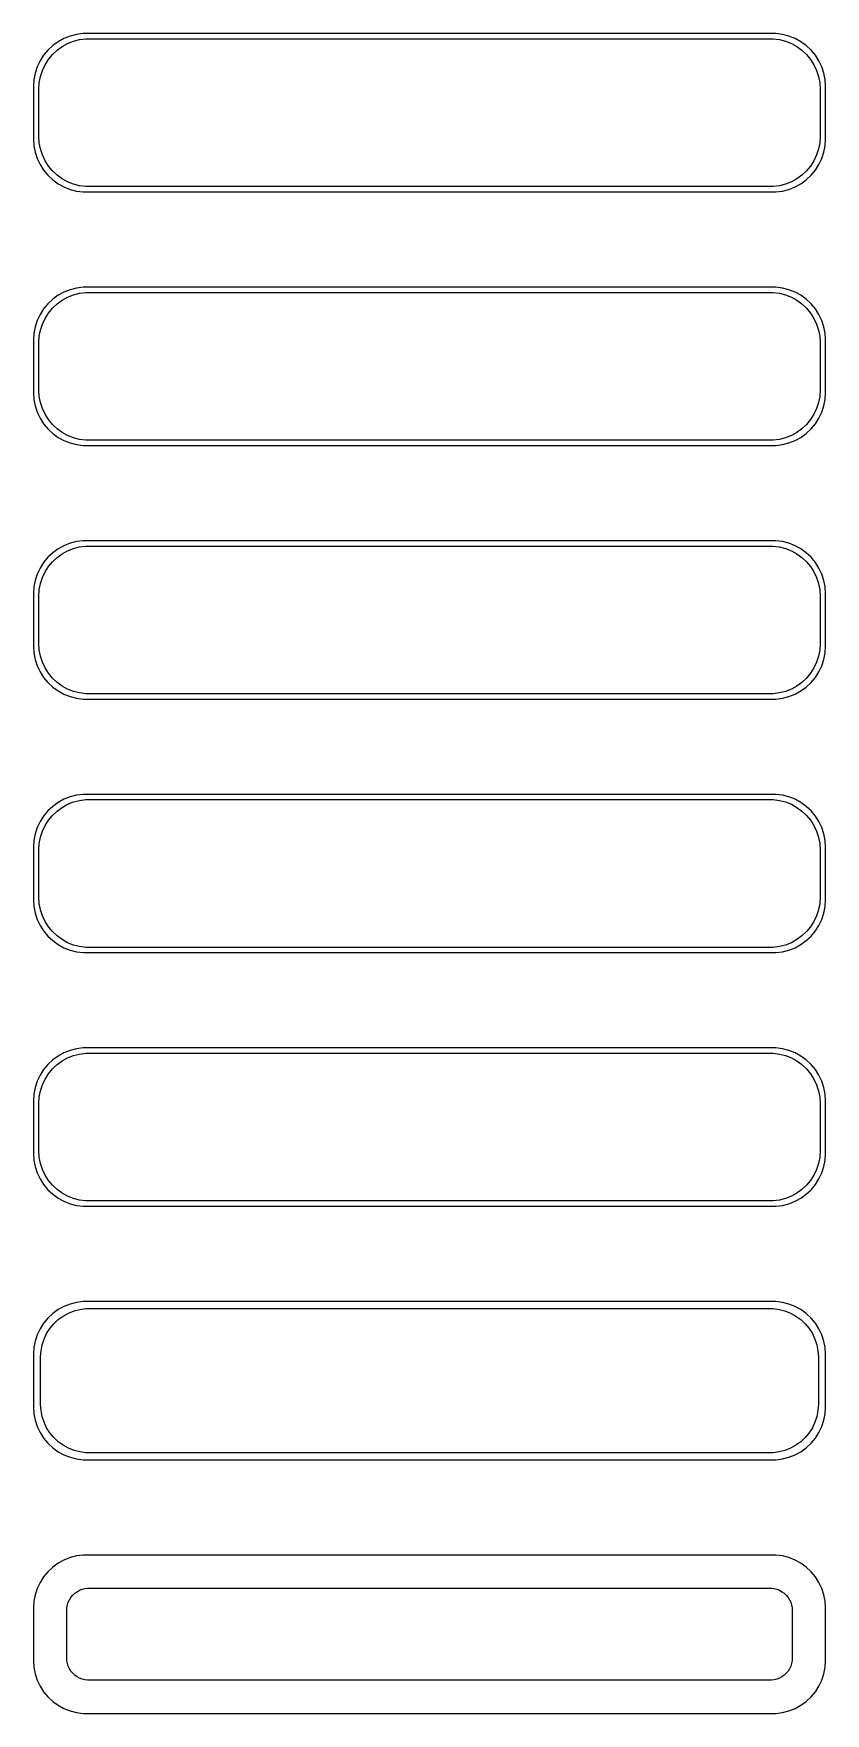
# Model space of a CAD drawing. Header units: metres. Extents: x -38 to 38, y 353 to 703.
# Drawn here: x -37.5 to 37.5, y 352.5 to 511.5 of the extents above; entities that cross this region are included whole.
import ezdxf

# ---------------------------------------------------------------- set-up
doc = ezdxf.new("R2010")
doc.units = ezdxf.units.M

msp = doc.modelspace()

# ---------------------------------------------------------------- linework, layer by layer
for p, q in [((-35.6871, 510.353), (-36.1448, 509.923)), ((-35.1791, 510.722), (-35.6871, 510.353)), ((-34.6289, 511.024), (-35.1791, 510.722)), ((-34.7952, 510.261), (-34.2724, 510.548)), ((-34.0451, 511.255), (-34.6289, 511.024)), ((-34.2724, 510.548), (-33.7178, 510.768)), ((-33.4369, 511.411), (-34.0451, 511.255)), ((-33.7178, 510.768), (-33.1401, 510.916)), ((-32.8139, 511.49), (-33.4369, 511.411)), ((-33.1401, 510.916), (-32.5482, 510.991)), ((32.8139, 511.49), (-32.8139, 511.49)), ((-32.5482, 510.991), (32.5482, 510.991)), ((32.5482, 510.991), (33.1401, 510.916)), ((33.4369, 511.411), (32.8139, 511.49)), ((33.1401, 510.916), (33.7178, 510.768)), ((34.0451, 511.255), (33.4369, 511.411)), ((33.7178, 510.768), (34.2724, 510.548)), ((34.6289, 511.024), (34.0451, 511.255)), ((34.2724, 510.548), (34.7952, 510.261)), ((35.1791, 510.722), (34.6289, 511.024)), ((35.6871, 510.353), (35.1791, 510.722)), ((36.1448, 509.923), (35.6871, 510.353)), ((-36.8815, 508.909), (-37.1489, 508.341)), ((-36.5451, 509.439), (-36.8815, 508.909)), ((-36.1448, 509.923), (-36.5451, 509.439)), ((-36.4124, 508.538), (-36.0928, 509.042)), ((-36.0928, 509.042), (-35.7126, 509.502)), ((-35.7126, 509.502), (-35.2778, 509.91)), ((-35.2778, 509.91), (-34.7952, 510.261)), ((34.7952, 510.261), (35.2778, 509.91)), ((35.2778, 509.91), (35.7126, 509.502)), ((35.7126, 509.502), (36.0928, 509.042)), ((36.0928, 509.042), (36.4124, 508.538)), ((36.5451, 509.439), (36.1448, 509.923)), ((36.8815, 508.909), (36.5451, 509.439)), ((37.1489, 508.341), (36.8815, 508.909)), ((-37.3429, 507.743), (-37.4606, 507.127)), ((-37.1489, 508.341), (-37.3429, 507.743)), ((-36.9625, 506.845), (-36.8508, 507.431)), ((-36.8508, 507.431), (-36.6664, 507.999)), ((-36.6664, 507.999), (-36.4124, 508.538)), ((36.4124, 508.538), (36.6664, 507.999)), ((36.6664, 507.999), (36.8508, 507.431)), ((36.8508, 507.431), (36.9625, 506.845)), ((37.3429, 507.743), (37.1489, 508.341)), ((37.4606, 507.127), (37.3429, 507.743)), ((-37.4606, 507.127), (-37.5, 506.5)), ((-37.5, 506.5), (-37.5, 501.5)), ((-37, 506.25), (-36.9625, 506.845)), ((-37, 501.75), (-37, 506.25)), ((36.9625, 506.845), (37, 506.25)), ((37, 506.25), (37, 501.75)), ((37.5, 506.5), (37.4606, 507.127)), ((37.5, 501.5), (37.5, 506.5)), ((-37.5, 501.5), (-37.4606, 500.873)), ((-37.4606, 500.873), (-37.3429, 500.257)), ((-36.9625, 501.155), (-37, 501.75)), ((-36.8508, 500.569), (-36.9625, 501.155)), ((36.9625, 501.155), (36.8508, 500.569)), ((37, 501.75), (36.9625, 501.155)), ((37.3429, 500.257), (37.4606, 500.873)), ((37.4606, 500.873), (37.5, 501.5)), ((-37.3429, 500.257), (-37.1489, 499.659)), ((-37.1489, 499.659), (-36.8815, 499.091)), ((-36.6664, 500.001), (-36.8508, 500.569)), ((-36.4124, 499.462), (-36.6664, 500.001)), ((-36.0928, 498.958), (-36.4124, 499.462)), ((36.4124, 499.462), (36.0928, 498.958)), ((36.6664, 500.001), (36.4124, 499.462)), ((36.8508, 500.569), (36.6664, 500.001)), ((36.8815, 499.091), (37.1489, 499.659)), ((37.1489, 499.659), (37.3429, 500.257)), ((-36.8815, 499.091), (-36.5451, 498.561)), ((-36.5451, 498.561), (-36.1448, 498.077)), ((-36.1448, 498.077), (-35.6871, 497.647)), ((-35.7126, 498.498), (-36.0928, 498.958)), ((-35.2778, 498.09), (-35.7126, 498.498)), ((-35.6871, 497.647), (-35.1791, 497.278)), ((-34.7952, 497.739), (-35.2778, 498.09)), ((-34.2724, 497.452), (-34.7952, 497.739)), ((34.7952, 497.739), (34.2724, 497.452)), ((35.2778, 498.09), (34.7952, 497.739)), ((35.1791, 497.278), (35.6871, 497.647)), ((35.7126, 498.498), (35.2778, 498.09)), ((35.6871, 497.647), (36.1448, 498.077)), ((36.0928, 498.958), (35.7126, 498.498)), ((36.1448, 498.077), (36.5451, 498.561)), ((36.5451, 498.561), (36.8815, 499.091)), ((-35.1791, 497.278), (-34.6289, 496.976)), ((-34.6289, 496.976), (-34.0451, 496.745)), ((-33.7178, 497.232), (-34.2724, 497.452)), ((-34.0451, 496.745), (-33.4369, 496.589)), ((-33.1401, 497.084), (-33.7178, 497.232)), ((-33.4369, 496.589), (-32.8139, 496.51)), ((-32.5482, 497.009), (-33.1401, 497.084)), ((-32.8139, 496.51), (32.8139, 496.51)), ((32.5482, 497.009), (-32.5482, 497.009)), ((33.1401, 497.084), (32.5482, 497.009)), ((32.8139, 496.51), (33.4369, 496.589)), ((33.7178, 497.232), (33.1401, 497.084)), ((33.4369, 496.589), (34.0451, 496.745)), ((34.2724, 497.452), (33.7178, 497.232)), ((34.0451, 496.745), (34.6289, 496.976)), ((34.6289, 496.976), (35.1791, 497.278)), ((-35.1791, 486.722), (-35.6871, 486.353)), ((-34.6289, 487.024), (-35.1791, 486.722)), ((-34.7952, 486.261), (-34.2724, 486.548)), ((-34.0451, 487.255), (-34.6289, 487.024)), ((-34.2724, 486.548), (-33.7178, 486.768)), ((-33.4369, 487.411), (-34.0451, 487.255)), ((-33.7178, 486.768), (-33.1401, 486.916)), ((-32.8139, 487.49), (-33.4369, 487.411)), ((-33.1401, 486.916), (-32.5482, 486.991)), ((32.8139, 487.49), (-32.8139, 487.49)), ((-32.5482, 486.991), (32.5482, 486.991)), ((32.5482, 486.991), (33.1401, 486.916)), ((33.4369, 487.411), (32.8139, 487.49)), ((33.1401, 486.916), (33.7178, 486.768)), ((34.0451, 487.255), (33.4369, 487.411)), ((33.7178, 486.768), (34.2724, 486.548)), ((34.6289, 487.024), (34.0451, 487.255)), ((34.2724, 486.548), (34.7952, 486.261)), ((35.1791, 486.722), (34.6289, 487.024)), ((35.6871, 486.353), (35.1791, 486.722)), ((-36.8815, 484.909), (-37.1489, 484.341)), ((-36.5451, 485.439), (-36.8815, 484.909)), ((-36.1448, 485.923), (-36.5451, 485.439)), ((-36.4124, 484.538), (-36.0928, 485.042)), ((-35.6871, 486.353), (-36.1448, 485.923)), ((-36.0928, 485.042), (-35.7126, 485.502)), ((-35.7126, 485.502), (-35.2778, 485.91)), ((-35.2778, 485.91), (-34.7952, 486.261)), ((34.7952, 486.261), (35.2778, 485.91)), ((35.2778, 485.91), (35.7126, 485.502)), ((36.1448, 485.923), (35.6871, 486.353)), ((35.7126, 485.502), (36.0928, 485.042)), ((36.0928, 485.042), (36.4124, 484.538)), ((36.5451, 485.439), (36.1448, 485.923)), ((36.8815, 484.909), (36.5451, 485.439)), ((37.1489, 484.341), (36.8815, 484.909)), ((-37.3429, 483.743), (-37.4606, 483.127)), ((-37.1489, 484.341), (-37.3429, 483.743)), ((-36.9625, 482.845), (-36.8508, 483.431)), ((-36.8508, 483.431), (-36.6664, 483.999)), ((-36.6664, 483.999), (-36.4124, 484.538)), ((36.4124, 484.538), (36.6664, 483.999)), ((36.6664, 483.999), (36.8508, 483.431)), ((36.8508, 483.431), (36.9625, 482.845)), ((37.3429, 483.743), (37.1489, 484.341)), ((37.4606, 483.127), (37.3429, 483.743)), ((-37.4606, 483.127), (-37.5, 482.5)), ((-37.5, 482.5), (-37.5, 477.5)), ((-37, 482.25), (-36.9625, 482.845)), ((-37, 477.75), (-37, 482.25)), ((36.9625, 482.845), (37, 482.25)), ((37, 482.25), (37, 477.75)), ((37.5, 482.5), (37.4606, 483.127)), ((37.5, 477.5), (37.5, 482.5)), ((-37.5, 477.5), (-37.4606, 476.873)), ((-36.9625, 477.155), (-37, 477.75)), ((-36.8508, 476.569), (-36.9625, 477.155)), ((36.9625, 477.155), (36.8508, 476.569)), ((37, 477.75), (36.9625, 477.155)), ((37.4606, 476.873), (37.5, 477.5)), ((-37.4606, 476.873), (-37.3429, 476.257)), ((-37.3429, 476.257), (-37.1489, 475.659)), ((-37.1489, 475.659), (-36.8815, 475.091)), ((-36.6664, 476.001), (-36.8508, 476.569)), ((-36.4124, 475.462), (-36.6664, 476.001)), ((-36.0928, 474.958), (-36.4124, 475.462)), ((36.4124, 475.462), (36.0928, 474.958)), ((36.6664, 476.001), (36.4124, 475.462)), ((36.8508, 476.569), (36.6664, 476.001)), ((36.8815, 475.091), (37.1489, 475.659)), ((37.1489, 475.659), (37.3429, 476.257)), ((37.3429, 476.257), (37.4606, 476.873)), ((-36.8815, 475.091), (-36.5451, 474.561)), ((-36.5451, 474.561), (-36.1448, 474.077)), ((-36.1448, 474.077), (-35.6871, 473.647)), ((-35.7126, 474.498), (-36.0928, 474.958)), ((-35.2778, 474.09), (-35.7126, 474.498)), ((-34.7952, 473.739), (-35.2778, 474.09)), ((35.2778, 474.09), (34.7952, 473.739)), ((35.7126, 474.498), (35.2778, 474.09)), ((35.6871, 473.647), (36.1448, 474.077)), ((36.0928, 474.958), (35.7126, 474.498)), ((36.1448, 474.077), (36.5451, 474.561)), ((36.5451, 474.561), (36.8815, 475.091)), ((-35.6871, 473.647), (-35.1791, 473.278)), ((-35.1791, 473.278), (-34.6289, 472.976)), ((-34.2724, 473.452), (-34.7952, 473.739)), ((-34.6289, 472.976), (-34.0451, 472.745)), ((-33.7178, 473.232), (-34.2724, 473.452)), ((-34.0451, 472.745), (-33.4369, 472.589)), ((-33.1401, 473.084), (-33.7178, 473.232)), ((-33.4369, 472.589), (-32.8139, 472.51)), ((-32.5482, 473.009), (-33.1401, 473.084)), ((-32.8139, 472.51), (32.8139, 472.51)), ((32.5482, 473.009), (-32.5482, 473.009)), ((33.1401, 473.084), (32.5482, 473.009)), ((32.8139, 472.51), (33.4369, 472.589)), ((33.7178, 473.232), (33.1401, 473.084)), ((33.4369, 472.589), (34.0451, 472.745)), ((34.2724, 473.452), (33.7178, 473.232)), ((34.0451, 472.745), (34.6289, 472.976)), ((34.7952, 473.739), (34.2724, 473.452)), ((34.6289, 472.976), (35.1791, 473.278)), ((35.1791, 473.278), (35.6871, 473.647)), ((-35.1791, 462.722), (-35.6871, 462.353)), ((-34.6289, 463.024), (-35.1791, 462.722)), ((-34.0451, 463.255), (-34.6289, 463.024)), ((-34.2724, 462.548), (-33.7178, 462.768)), ((-33.4369, 463.411), (-34.0451, 463.255)), ((-33.7178, 462.768), (-33.1401, 462.916)), ((-32.8139, 463.49), (-33.4369, 463.411)), ((-33.1401, 462.916), (-32.5482, 462.991)), ((32.8139, 463.49), (-32.8139, 463.49)), ((-32.5482, 462.991), (32.5482, 462.991)), ((32.5482, 462.991), (33.1401, 462.916)), ((33.4369, 463.411), (32.8139, 463.49)), ((33.1401, 462.916), (33.7178, 462.768)), ((34.0451, 463.255), (33.4369, 463.411)), ((33.7178, 462.768), (34.2724, 462.548)), ((34.6289, 463.024), (34.0451, 463.255)), ((35.1791, 462.722), (34.6289, 463.024)), ((35.6871, 462.353), (35.1791, 462.722)), ((-36.5451, 461.439), (-36.8815, 460.909)), ((-36.1448, 461.923), (-36.5451, 461.439)), ((-35.6871, 462.353), (-36.1448, 461.923)), ((-36.0928, 461.042), (-35.7126, 461.502)), ((-35.7126, 461.502), (-35.2778, 461.91)), ((-35.2778, 461.91), (-34.7952, 462.261)), ((-34.7952, 462.261), (-34.2724, 462.548)), ((34.2724, 462.548), (34.7952, 462.261)), ((34.7952, 462.261), (35.2778, 461.91)), ((35.2778, 461.91), (35.7126, 461.502)), ((36.1448, 461.923), (35.6871, 462.353)), ((35.7126, 461.502), (36.0928, 461.042)), ((36.5451, 461.439), (36.1448, 461.923)), ((36.8815, 460.909), (36.5451, 461.439)), ((-37.3429, 459.743), (-37.4606, 459.127)), ((-37.1489, 460.341), (-37.3429, 459.743)), ((-36.8815, 460.909), (-37.1489, 460.341)), ((-36.8508, 459.431), (-36.6664, 459.999)), ((-36.6664, 459.999), (-36.4124, 460.538)), ((-36.4124, 460.538), (-36.0928, 461.042)), ((36.0928, 461.042), (36.4124, 460.538)), ((36.4124, 460.538), (36.6664, 459.999)), ((36.6664, 459.999), (36.8508, 459.431)), ((37.1489, 460.341), (36.8815, 460.909)), ((37.3429, 459.743), (37.1489, 460.341)), ((37.4606, 459.127), (37.3429, 459.743)), ((-37.4606, 459.127), (-37.5, 458.5)), ((-37.5, 458.5), (-37.5, 453.5)), ((-37, 458.25), (-36.9625, 458.845)), ((-37, 453.75), (-37, 458.25)), ((-36.9625, 458.845), (-36.8508, 459.431)), ((36.8508, 459.431), (36.9625, 458.845)), ((36.9625, 458.845), (37, 458.25)), ((37, 458.25), (37, 453.75)), ((37.5, 458.5), (37.4606, 459.127)), ((37.5, 453.5), (37.5, 458.5)), ((-37.5, 453.5), (-37.4606, 452.873)), ((-36.9625, 453.155), (-37, 453.75)), ((-36.8508, 452.569), (-36.9625, 453.155)), ((36.9625, 453.155), (36.8508, 452.569)), ((37, 453.75), (36.9625, 453.155)), ((37.4606, 452.873), (37.5, 453.5)), ((-37.4606, 452.873), (-37.3429, 452.257)), ((-37.3429, 452.257), (-37.1489, 451.659)), ((-37.1489, 451.659), (-36.8815, 451.091)), ((-36.6664, 452.001), (-36.8508, 452.569)), ((-36.4124, 451.462), (-36.6664, 452.001)), ((36.6664, 452.001), (36.4124, 451.462)), ((36.8508, 452.569), (36.6664, 452.001)), ((36.8815, 451.091), (37.1489, 451.659)), ((37.1489, 451.659), (37.3429, 452.257)), ((37.3429, 452.257), (37.4606, 452.873)), ((-36.8815, 451.091), (-36.5451, 450.561)), ((-36.5451, 450.561), (-36.1448, 450.077)), ((-36.0928, 450.958), (-36.4124, 451.462)), ((-36.1448, 450.077), (-35.6871, 449.647)), ((-35.7126, 450.498), (-36.0928, 450.958)), ((-35.2778, 450.09), (-35.7126, 450.498)), ((-34.7952, 449.739), (-35.2778, 450.09)), ((35.2778, 450.09), (34.7952, 449.739)), ((35.7126, 450.498), (35.2778, 450.09)), ((35.6871, 449.647), (36.1448, 450.077)), ((36.0928, 450.958), (35.7126, 450.498)), ((36.4124, 451.462), (36.0928, 450.958)), ((36.1448, 450.077), (36.5451, 450.561)), ((36.5451, 450.561), (36.8815, 451.091)), ((-35.6871, 449.647), (-35.1791, 449.278)), ((-35.1791, 449.278), (-34.6289, 448.976)), ((-34.2724, 449.452), (-34.7952, 449.739)), ((-34.6289, 448.976), (-34.0451, 448.745)), ((-33.7178, 449.232), (-34.2724, 449.452)), ((-34.0451, 448.745), (-33.4369, 448.589)), ((-33.1401, 449.084), (-33.7178, 449.232)), ((-33.4369, 448.589), (-32.8139, 448.51)), ((-32.5482, 449.009), (-33.1401, 449.084)), ((-32.8139, 448.51), (32.8139, 448.51)), ((32.5482, 449.009), (-32.5482, 449.009)), ((33.1401, 449.084), (32.5482, 449.009)), ((32.8139, 448.51), (33.4369, 448.589)), ((33.7178, 449.232), (33.1401, 449.084)), ((33.4369, 448.589), (34.0451, 448.745)), ((34.2724, 449.452), (33.7178, 449.232)), ((34.0451, 448.745), (34.6289, 448.976)), ((34.7952, 449.739), (34.2724, 449.452)), ((34.6289, 448.976), (35.1791, 449.278)), ((35.1791, 449.278), (35.6871, 449.647)), ((-34.6289, 439.024), (-35.1791, 438.722)), ((-34.0451, 439.255), (-34.6289, 439.024)), ((-33.4369, 439.411), (-34.0451, 439.255)), ((-33.7178, 438.768), (-33.1401, 438.916)), ((-32.8139, 439.49), (-33.4369, 439.411)), ((-33.1401, 438.916), (-32.5482, 438.991)), ((32.8139, 439.49), (-32.8139, 439.49)), ((-32.5482, 438.991), (32.5482, 438.991)), ((32.5482, 438.991), (33.1401, 438.916)), ((33.4369, 439.411), (32.8139, 439.49)), ((33.1401, 438.916), (33.7178, 438.768)), ((34.0451, 439.255), (33.4369, 439.411)), ((34.6289, 439.024), (34.0451, 439.255)), ((35.1791, 438.722), (34.6289, 439.024)), ((-36.5451, 437.439), (-36.8815, 436.909)), ((-36.1448, 437.923), (-36.5451, 437.439)), ((-35.6871, 438.353), (-36.1448, 437.923)), ((-36.0928, 437.042), (-35.7126, 437.502)), ((-35.7126, 437.502), (-35.2778, 437.91)), ((-35.1791, 438.722), (-35.6871, 438.353)), ((-35.2778, 437.91), (-34.7952, 438.261)), ((-34.7952, 438.261), (-34.2724, 438.548)), ((-34.2724, 438.548), (-33.7178, 438.768)), ((33.7178, 438.768), (34.2724, 438.548)), ((34.2724, 438.548), (34.7952, 438.261)), ((34.7952, 438.261), (35.2778, 437.91)), ((35.6871, 438.353), (35.1791, 438.722)), ((35.2778, 437.91), (35.7126, 437.502)), ((36.1448, 437.923), (35.6871, 438.353)), ((35.7126, 437.502), (36.0928, 437.042)), ((36.5451, 437.439), (36.1448, 437.923)), ((36.8815, 436.909), (36.5451, 437.439)), ((-37.3429, 435.743), (-37.4606, 435.127)), ((-37.1489, 436.341), (-37.3429, 435.743)), ((-36.8815, 436.909), (-37.1489, 436.341)), ((-36.8508, 435.431), (-36.6664, 435.999)), ((-36.6664, 435.999), (-36.4124, 436.538)), ((-36.4124, 436.538), (-36.0928, 437.042)), ((36.0928, 437.042), (36.4124, 436.538)), ((36.4124, 436.538), (36.6664, 435.999)), ((36.6664, 435.999), (36.8508, 435.431)), ((37.1489, 436.341), (36.8815, 436.909)), ((37.3429, 435.743), (37.1489, 436.341)), ((37.4606, 435.127), (37.3429, 435.743)), ((-37.4606, 435.127), (-37.5, 434.5)), ((-37.5, 434.5), (-37.5, 429.5)), ((-37, 434.25), (-36.9625, 434.845)), ((-37, 429.75), (-37, 434.25)), ((-36.9625, 434.845), (-36.8508, 435.431)), ((36.8508, 435.431), (36.9625, 434.845)), ((36.9625, 434.845), (37, 434.25)), ((37, 434.25), (37, 429.75)), ((37.5, 434.5), (37.4606, 435.127)), ((37.5, 429.5), (37.5, 434.5)), ((-37.5, 429.5), (-37.4606, 428.873)), ((-36.9625, 429.155), (-37, 429.75)), ((37, 429.75), (36.9625, 429.155)), ((37.4606, 428.873), (37.5, 429.5)), ((-37.4606, 428.873), (-37.3429, 428.257)), ((-37.3429, 428.257), (-37.1489, 427.659)), ((-37.1489, 427.659), (-36.8815, 427.091)), ((-36.8508, 428.569), (-36.9625, 429.155)), ((-36.6664, 428.001), (-36.8508, 428.569)), ((-36.4124, 427.462), (-36.6664, 428.001)), ((36.6664, 428.001), (36.4124, 427.462)), ((36.8508, 428.569), (36.6664, 428.001)), ((36.9625, 429.155), (36.8508, 428.569)), ((36.8815, 427.091), (37.1489, 427.659)), ((37.1489, 427.659), (37.3429, 428.257)), ((37.3429, 428.257), (37.4606, 428.873)), ((-36.8815, 427.091), (-36.5451, 426.561)), ((-36.5451, 426.561), (-36.1448, 426.077)), ((-36.0928, 426.958), (-36.4124, 427.462)), ((-36.1448, 426.077), (-35.6871, 425.647)), ((-35.7126, 426.498), (-36.0928, 426.958)), ((-35.2778, 426.09), (-35.7126, 426.498)), ((-34.7952, 425.739), (-35.2778, 426.09)), ((35.2778, 426.09), (34.7952, 425.739)), ((35.7126, 426.498), (35.2778, 426.09)), ((35.6871, 425.647), (36.1448, 426.077)), ((36.0928, 426.958), (35.7126, 426.498)), ((36.4124, 427.462), (36.0928, 426.958)), ((36.1448, 426.077), (36.5451, 426.561)), ((36.5451, 426.561), (36.8815, 427.091)), ((-35.6871, 425.647), (-35.1791, 425.278)), ((-35.1791, 425.278), (-34.6289, 424.976)), ((-34.2724, 425.452), (-34.7952, 425.739)), ((-34.6289, 424.976), (-34.0451, 424.745)), ((-33.7178, 425.232), (-34.2724, 425.452)), ((-34.0451, 424.745), (-33.4369, 424.589)), ((-33.1401, 425.084), (-33.7178, 425.232)), ((-33.4369, 424.589), (-32.8139, 424.51)), ((-32.5482, 425.009), (-33.1401, 425.084)), ((-32.8139, 424.51), (32.8139, 424.51)), ((32.5482, 425.009), (-32.5482, 425.009)), ((33.1401, 425.084), (32.5482, 425.009)), ((32.8139, 424.51), (33.4369, 424.589)), ((33.7178, 425.232), (33.1401, 425.084)), ((33.4369, 424.589), (34.0451, 424.745)), ((34.2724, 425.452), (33.7178, 425.232)), ((34.0451, 424.745), (34.6289, 424.976)), ((34.7952, 425.739), (34.2724, 425.452)), ((34.6289, 424.976), (35.1791, 425.278)), ((35.1791, 425.278), (35.6871, 425.647)), ((-34.6289, 415.024), (-35.1791, 414.722)), ((-34.0451, 415.255), (-34.6289, 415.024)), ((-33.4369, 415.411), (-34.0451, 415.255)), ((-32.8139, 415.49), (-33.4369, 415.411)), ((-33.1401, 414.916), (-32.5482, 414.991)), ((32.8139, 415.49), (-32.8139, 415.49)), ((-32.5482, 414.991), (32.5482, 414.991)), ((32.5482, 414.991), (33.1401, 414.916)), ((33.4369, 415.411), (32.8139, 415.49)), ((34.0451, 415.255), (33.4369, 415.411)), ((34.6289, 415.024), (34.0451, 415.255)), ((35.1791, 414.722), (34.6289, 415.024)), ((-36.5451, 413.439), (-36.8815, 412.909)), ((-36.1448, 413.923), (-36.5451, 413.439)), ((-35.6871, 414.353), (-36.1448, 413.923)), ((-36.0928, 413.042), (-35.7126, 413.502)), ((-35.7126, 413.502), (-35.2778, 413.91)), ((-35.1791, 414.722), (-35.6871, 414.353)), ((-35.2778, 413.91), (-34.7952, 414.261)), ((-34.7952, 414.261), (-34.2724, 414.548)), ((-34.2724, 414.548), (-33.7178, 414.768)), ((-33.7178, 414.768), (-33.1401, 414.916)), ((33.1401, 414.916), (33.7178, 414.768)), ((33.7178, 414.768), (34.2724, 414.548)), ((34.2724, 414.548), (34.7952, 414.261)), ((34.7952, 414.261), (35.2778, 413.91)), ((35.6871, 414.353), (35.1791, 414.722)), ((35.2778, 413.91), (35.7126, 413.502)), ((36.1448, 413.923), (35.6871, 414.353)), ((35.7126, 413.502), (36.0928, 413.042)), ((36.5451, 413.439), (36.1448, 413.923)), ((36.8815, 412.909), (36.5451, 413.439)), ((-37.1489, 412.341), (-37.3429, 411.743)), ((-36.8815, 412.909), (-37.1489, 412.341)), ((-36.8508, 411.431), (-36.6664, 411.999)), ((-36.6664, 411.999), (-36.4124, 412.538)), ((-36.4124, 412.538), (-36.0928, 413.042)), ((36.0928, 413.042), (36.4124, 412.538)), ((36.4124, 412.538), (36.6664, 411.999)), ((36.6664, 411.999), (36.8508, 411.431)), ((37.1489, 412.341), (36.8815, 412.909)), ((37.3429, 411.743), (37.1489, 412.341)), ((-37.4606, 411.127), (-37.5, 410.5)), ((-37.5, 410.5), (-37.5, 405.5)), ((-37.3429, 411.743), (-37.4606, 411.127)), ((-37, 410.25), (-36.9625, 410.845)), ((-37, 405.75), (-37, 410.25)), ((-36.9625, 410.845), (-36.8508, 411.431)), ((36.8508, 411.431), (36.9625, 410.845)), ((36.9625, 410.845), (37, 410.25)), ((37, 410.25), (37, 405.75)), ((37.4606, 411.127), (37.3429, 411.743)), ((37.5, 410.5), (37.4606, 411.127)), ((37.5, 405.5), (37.5, 410.5)), ((-37.5, 405.5), (-37.4606, 404.873)), ((-36.9625, 405.155), (-37, 405.75)), ((37, 405.75), (36.9625, 405.155)), ((37.4606, 404.873), (37.5, 405.5)), ((-37.4606, 404.873), (-37.3429, 404.257)), ((-37.3429, 404.257), (-37.1489, 403.659)), ((-36.8508, 404.569), (-36.9625, 405.155)), ((-36.6664, 404.001), (-36.8508, 404.569)), ((-36.4124, 403.462), (-36.6664, 404.001)), ((36.6664, 404.001), (36.4124, 403.462)), ((36.8508, 404.569), (36.6664, 404.001)), ((36.9625, 405.155), (36.8508, 404.569)), ((37.1489, 403.659), (37.3429, 404.257)), ((37.3429, 404.257), (37.4606, 404.873)), ((-37.1489, 403.659), (-36.8815, 403.091)), ((-36.8815, 403.091), (-36.5451, 402.561)), ((-36.5451, 402.561), (-36.1448, 402.077)), ((-36.0928, 402.958), (-36.4124, 403.462)), ((-35.7126, 402.498), (-36.0928, 402.958)), ((-35.2778, 402.09), (-35.7126, 402.498)), ((35.7126, 402.498), (35.2778, 402.09)), ((36.0928, 402.958), (35.7126, 402.498)), ((36.4124, 403.462), (36.0928, 402.958)), ((36.1448, 402.077), (36.5451, 402.561)), ((36.5451, 402.561), (36.8815, 403.091)), ((36.8815, 403.091), (37.1489, 403.659)), ((-36.1448, 402.077), (-35.6871, 401.647)), ((-35.6871, 401.647), (-35.1791, 401.278)), ((-34.7952, 401.739), (-35.2778, 402.09)), ((-35.1791, 401.278), (-34.6289, 400.976)), ((-34.2724, 401.452), (-34.7952, 401.739)), ((-34.6289, 400.976), (-34.0451, 400.745)), ((-33.7178, 401.232), (-34.2724, 401.452)), ((-34.0451, 400.745), (-33.4369, 400.589)), ((-33.1401, 401.084), (-33.7178, 401.232)), ((-32.5482, 401.009), (-33.1401, 401.084)), ((32.5482, 401.009), (-32.5482, 401.009)), ((33.1401, 401.084), (32.5482, 401.009)), ((33.7178, 401.232), (33.1401, 401.084)), ((33.4369, 400.589), (34.0451, 400.745)), ((34.2724, 401.452), (33.7178, 401.232)), ((34.0451, 400.745), (34.6289, 400.976)), ((34.7952, 401.739), (34.2724, 401.452)), ((34.6289, 400.976), (35.1791, 401.278)), ((35.2778, 402.09), (34.7952, 401.739)), ((35.1791, 401.278), (35.6871, 401.647)), ((35.6871, 401.647), (36.1448, 402.077)), ((-33.4369, 400.589), (-32.8139, 400.51)), ((-32.8139, 400.51), (32.8139, 400.51)), ((32.8139, 400.51), (33.4369, 400.589)), ((-34.0451, 391.255), (-34.6289, 391.024)), ((-33.4369, 391.411), (-34.0451, 391.255)), ((-32.8139, 391.49), (-33.4369, 391.411)), ((32.8139, 391.49), (-32.8139, 391.49)), ((33.4369, 391.411), (32.8139, 391.49)), ((34.0451, 391.255), (33.4369, 391.411)), ((34.6289, 391.024), (34.0451, 391.255)), ((-36.1448, 389.923), (-36.5451, 389.439)), ((-35.6871, 390.353), (-36.1448, 389.923)), ((-35.1791, 390.722), (-35.6871, 390.353)), ((-35.5875, 389.384), (-35.1684, 389.778)), ((-34.6289, 391.024), (-35.1791, 390.722)), ((-35.1684, 389.778), (-34.7032, 390.116)), ((-34.7032, 390.116), (-34.1994, 390.393)), ((-34.1994, 390.393), (-33.6648, 390.604)), ((-33.6648, 390.604), (-33.1079, 390.747)), ((-33.1079, 390.747), (-32.5375, 390.819)), ((-32.5375, 390.819), (32.5375, 390.819)), ((32.5375, 390.819), (33.1079, 390.747)), ((33.1079, 390.747), (33.6648, 390.604)), ((33.6648, 390.604), (34.1994, 390.393)), ((34.1994, 390.393), (34.7032, 390.116)), ((35.1791, 390.722), (34.6289, 391.024)), ((34.7032, 390.116), (35.1684, 389.778)), ((35.1684, 389.778), (35.5875, 389.384)), ((35.6871, 390.353), (35.1791, 390.722)), ((36.1448, 389.923), (35.6871, 390.353)), ((36.5451, 389.439), (36.1448, 389.923)), ((-37.1489, 388.341), (-37.3429, 387.743)), ((-36.8815, 388.909), (-37.1489, 388.341)), ((-36.5451, 389.439), (-36.8815, 388.909)), ((-36.6846, 387.389), (-36.5069, 387.935)), ((-36.5069, 387.935), (-36.2621, 388.456)), ((-36.2621, 388.456), (-35.954, 388.941)), ((-35.954, 388.941), (-35.5875, 389.384)), ((35.5875, 389.384), (35.954, 388.941)), ((35.954, 388.941), (36.2621, 388.456)), ((36.2621, 388.456), (36.5069, 387.935)), ((36.5069, 387.935), (36.6846, 387.389)), ((36.8815, 388.909), (36.5451, 389.439)), ((37.1489, 388.341), (36.8815, 388.909)), ((37.3429, 387.743), (37.1489, 388.341)), ((-37.4606, 387.127), (-37.5, 386.5)), ((-37.5, 386.5), (-37.5, 381.5)), ((-37.3429, 387.743), (-37.4606, 387.127)), ((-36.8284, 386.25), (-36.7923, 386.824)), ((-36.7923, 386.824), (-36.6846, 387.389)), ((36.6846, 387.389), (36.7923, 386.824)), ((36.7923, 386.824), (36.8284, 386.25)), ((37.4606, 387.127), (37.3429, 387.743)), ((37.5, 386.5), (37.4606, 387.127)), ((37.5, 381.5), (37.5, 386.5)), ((-36.8284, 381.75), (-36.8284, 386.25)), ((36.8284, 386.25), (36.8284, 381.75)), ((-36.7923, 381.176), (-36.8284, 381.75)), ((36.8284, 381.75), (36.7923, 381.176)), ((-37.5, 381.5), (-37.4606, 380.873)), ((-37.4606, 380.873), (-37.3429, 380.257)), ((-37.3429, 380.257), (-37.1489, 379.659)), ((-36.6846, 380.611), (-36.7923, 381.176)), ((-36.5069, 380.065), (-36.6846, 380.611)), ((-36.2621, 379.544), (-36.5069, 380.065)), ((36.5069, 380.065), (36.2621, 379.544)), ((36.6846, 380.611), (36.5069, 380.065)), ((36.7923, 381.176), (36.6846, 380.611)), ((37.1489, 379.659), (37.3429, 380.257)), ((37.3429, 380.257), (37.4606, 380.873)), ((37.4606, 380.873), (37.5, 381.5)), ((-37.1489, 379.659), (-36.8815, 379.091)), ((-36.8815, 379.091), (-36.5451, 378.561)), ((-36.5451, 378.561), (-36.1448, 378.077)), ((-35.954, 379.059), (-36.2621, 379.544)), ((-35.5875, 378.616), (-35.954, 379.059)), ((-35.1684, 378.222), (-35.5875, 378.616)), ((35.5875, 378.616), (35.1684, 378.222)), ((35.954, 379.059), (35.5875, 378.616)), ((36.2621, 379.544), (35.954, 379.059)), ((36.1448, 378.077), (36.5451, 378.561)), ((36.5451, 378.561), (36.8815, 379.091)), ((36.8815, 379.091), (37.1489, 379.659)), ((-36.1448, 378.077), (-35.6871, 377.647)), ((-35.6871, 377.647), (-35.1791, 377.278)), ((-35.1791, 377.278), (-34.6289, 376.976)), ((-34.7032, 377.884), (-35.1684, 378.222)), ((-34.1994, 377.607), (-34.7032, 377.884)), ((-34.6289, 376.976), (-34.0451, 376.745)), ((-33.6648, 377.396), (-34.1994, 377.607)), ((-33.1079, 377.253), (-33.6648, 377.396)), ((-32.5375, 377.181), (-33.1079, 377.253)), ((32.5375, 377.181), (-32.5375, 377.181)), ((33.1079, 377.253), (32.5375, 377.181)), ((33.6648, 377.396), (33.1079, 377.253)), ((34.1994, 377.607), (33.6648, 377.396)), ((34.0451, 376.745), (34.6289, 376.976)), ((34.7032, 377.884), (34.1994, 377.607)), ((34.6289, 376.976), (35.1791, 377.278)), ((35.1684, 378.222), (34.7032, 377.884)), ((35.1791, 377.278), (35.6871, 377.647)), ((35.6871, 377.647), (36.1448, 378.077)), ((-34.0451, 376.745), (-33.4369, 376.589)), ((-33.4369, 376.589), (-32.8139, 376.51)), ((-32.8139, 376.51), (32.8139, 376.51)), ((32.8139, 376.51), (33.4369, 376.589)), ((33.4369, 376.589), (34.0451, 376.745)), ((-34.0451, 367.255), (-34.6289, 367.024)), ((-33.4369, 367.411), (-34.0451, 367.255)), ((-32.8139, 367.49), (-33.4369, 367.411)), ((32.8139, 367.49), (-32.8139, 367.49)), ((33.4369, 367.411), (32.8139, 367.49)), ((34.0451, 367.255), (33.4369, 367.411)), ((34.6289, 367.024), (34.0451, 367.255)), ((-36.1448, 365.923), (-36.5451, 365.439)), ((-35.6871, 366.353), (-36.1448, 365.923)), ((-35.1791, 366.722), (-35.6871, 366.353)), ((-34.6289, 367.024), (-35.1791, 366.722)), ((35.1791, 366.722), (34.6289, 367.024)), ((35.6871, 366.353), (35.1791, 366.722)), ((36.1448, 365.923), (35.6871, 366.353)), ((36.5451, 365.439), (36.1448, 365.923)), ((-37.1489, 364.341), (-37.3429, 363.743)), ((-36.8815, 364.909), (-37.1489, 364.341)), ((-36.5451, 365.439), (-36.8815, 364.909)), ((-33.3804, 364.031), (-33.1482, 364.159)), ((-33.1482, 364.159), (-32.9019, 364.256)), ((-32.9019, 364.256), (-32.6453, 364.322)), ((-32.6453, 364.322), (-32.3825, 364.355)), ((-32.3825, 364.355), (32.3825, 364.355)), ((32.3825, 364.355), (32.6453, 364.322)), ((32.6453, 364.322), (32.9019, 364.256)), ((32.9019, 364.256), (33.1482, 364.159)), ((33.1482, 364.159), (33.3804, 364.031)), ((36.8815, 364.909), (36.5451, 365.439)), ((37.1489, 364.341), (36.8815, 364.909)), ((37.3429, 363.743), (37.1489, 364.341)), ((-37.4606, 363.127), (-37.5, 362.5)), ((-37.5, 362.5), (-37.5, 357.5)), ((-37.3429, 363.743), (-37.4606, 363.127)), ((-34.3596, 362.25), (-34.343, 362.514)), ((-34.343, 362.514), (-34.2934, 362.775)), ((-34.2934, 362.775), (-34.2115, 363.027)), ((-34.2115, 363.027), (-34.0987, 363.266)), ((-34.0987, 363.266), (-33.9567, 363.49)), ((-33.9567, 363.49), (-33.7879, 363.694)), ((-33.7879, 363.694), (-33.5947, 363.875)), ((-33.5947, 363.875), (-33.3804, 364.031)), ((33.3804, 364.031), (33.5947, 363.875)), ((33.5947, 363.875), (33.7879, 363.694)), ((33.7879, 363.694), (33.9567, 363.49)), ((33.9567, 363.49), (34.0987, 363.266)), ((34.0987, 363.266), (34.2115, 363.027)), ((34.2115, 363.027), (34.2934, 362.775)), ((34.2934, 362.775), (34.343, 362.514)), ((34.343, 362.514), (34.3596, 362.25)), ((37.4606, 363.127), (37.3429, 363.743)), ((37.5, 362.5), (37.4606, 363.127)), ((37.5, 357.5), (37.5, 362.5)), ((-34.3596, 357.75), (-34.3596, 362.25)), ((34.3596, 362.25), (34.3596, 357.75)), ((-34.343, 357.486), (-34.3596, 357.75)), ((34.3596, 357.75), (34.343, 357.486)), ((-37.5, 357.5), (-37.4606, 356.873)), ((-37.4606, 356.873), (-37.3429, 356.257)), ((-37.3429, 356.257), (-37.1489, 355.659)), ((-34.2934, 357.225), (-34.343, 357.486)), ((-34.2115, 356.973), (-34.2934, 357.225)), ((-34.0987, 356.734), (-34.2115, 356.973)), ((-33.9567, 356.51), (-34.0987, 356.734)), ((-33.7879, 356.306), (-33.9567, 356.51)), ((-33.5947, 356.125), (-33.7879, 356.306)), ((-33.3804, 355.969), (-33.5947, 356.125)), ((33.5947, 356.125), (33.3804, 355.969)), ((33.7879, 356.306), (33.5947, 356.125)), ((33.9567, 356.51), (33.7879, 356.306)), ((34.0987, 356.734), (33.9567, 356.51)), ((34.2115, 356.973), (34.0987, 356.734)), ((34.2934, 357.225), (34.2115, 356.973)), ((34.343, 357.486), (34.2934, 357.225)), ((37.1489, 355.659), (37.3429, 356.257)), ((37.3429, 356.257), (37.4606, 356.873)), ((37.4606, 356.873), (37.5, 357.5)), ((-37.1489, 355.659), (-36.8815, 355.091)), ((-36.8815, 355.091), (-36.5451, 354.561)), ((-36.5451, 354.561), (-36.1448, 354.077)), ((-33.1482, 355.841), (-33.3804, 355.969)), ((-32.9019, 355.744), (-33.1482, 355.841)), ((-32.6453, 355.678), (-32.9019, 355.744)), ((-32.3825, 355.645), (-32.6453, 355.678)), ((32.3825, 355.645), (-32.3825, 355.645)), ((32.6453, 355.678), (32.3825, 355.645)), ((32.9019, 355.744), (32.6453, 355.678)), ((33.1482, 355.841), (32.9019, 355.744)), ((33.3804, 355.969), (33.1482, 355.841)), ((36.1448, 354.077), (36.5451, 354.561)), ((36.5451, 354.561), (36.8815, 355.091)), ((36.8815, 355.091), (37.1489, 355.659)), ((-36.1448, 354.077), (-35.6871, 353.647)), ((-35.6871, 353.647), (-35.1791, 353.278)), ((-35.1791, 353.278), (-34.6289, 352.976)), ((-34.6289, 352.976), (-34.0451, 352.745)), ((34.0451, 352.745), (34.6289, 352.976)), ((34.6289, 352.976), (35.1791, 353.278)), ((35.1791, 353.278), (35.6871, 353.647)), ((35.6871, 353.647), (36.1448, 354.077)), ((-34.0451, 352.745), (-33.4369, 352.589)), ((-33.4369, 352.589), (-32.8139, 352.51)), ((-32.8139, 352.51), (32.8139, 352.51)), ((32.8139, 352.51), (33.4369, 352.589)), ((33.4369, 352.589), (34.0451, 352.745))]:
    msp.add_line(p, q)

doc.saveas('drawing.dxf')
